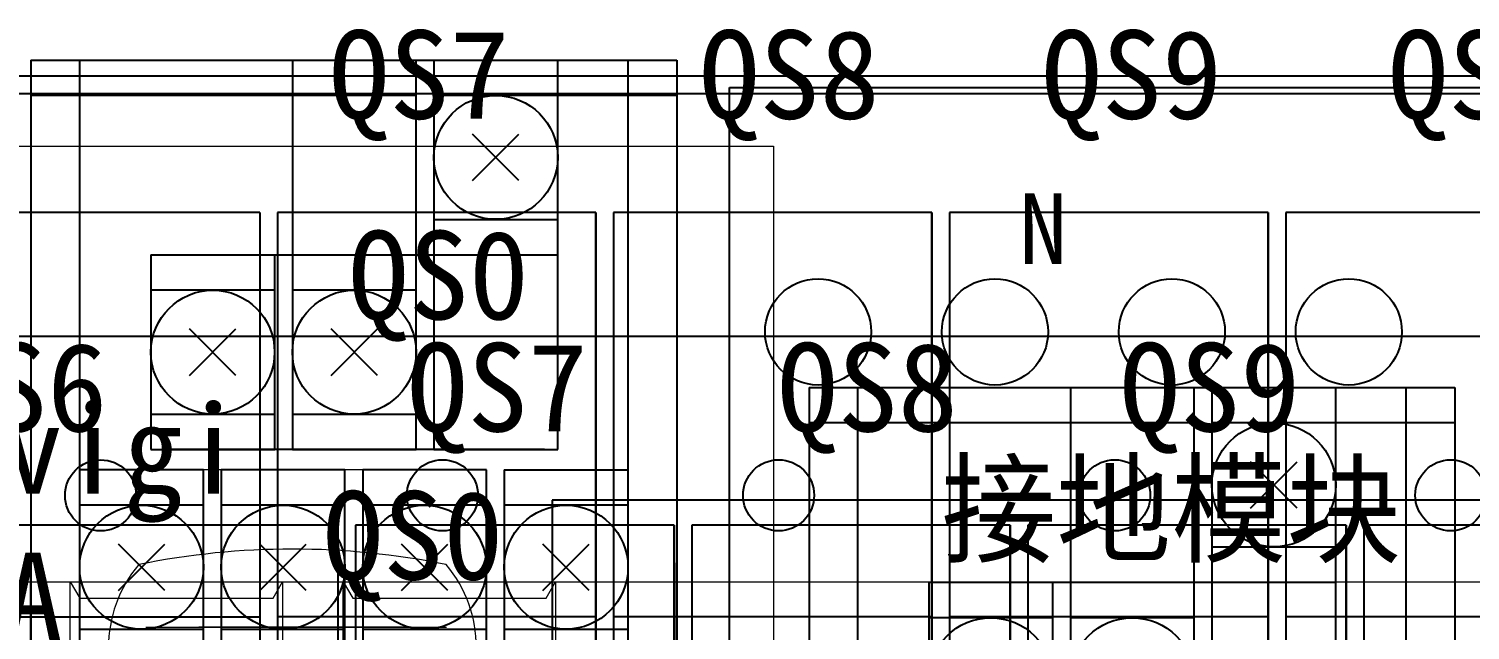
# Model space of a CAD drawing. Extents: x -21176 to 41123, y 80777 to 162275.
# Drawn here: x -18043.9 to -17962.5, y 82043.3 to 82077.3 of the extents above; entities that cross this region are included whole.
import ezdxf

# ---------------------------------------------------------------- set-up
doc = ezdxf.new("R2010")
doc.units = 0
doc.header["$MEASUREMENT"] = 0
for name, color, linetype in [('DIM', 1, 'Continuous'), ('TEXT', 2, 'Continuous'), ('Z_OM_OUTLINE', 7, 'Continuous'), ('外形線', 7, 'Continuous')]:
    doc.layers.add(name, color=color, linetype=linetype)
doc.layers.add('標注', color=95, linetype='Continuous', lineweight=13)

msp = doc.modelspace()

# ---------------------------------------------------------------- linework, layer by layer
at = {"linetype": 'Continuous'}
for p, q in [((-18043.812, 82075.549), (-18043.812, 82030.4)), ((-18011.881, 81996.936), (-18011.881, 82066.936)), ((-17992.881, 81996.936), (-17992.881, 82066.936)), ((-17973.881, 81996.936), (-17973.881, 82066.936)), ((-17999.831, 82057.047), (-17999.831, 82011.898)), ((-18007.46, 81979.272), (-18007.46, 82049.272)), ((-17988.46, 81979.272), (-17988.46, 82049.272)), ((-17969.46, 81979.272), (-17969.46, 82049.272))]:
    msp.add_line(p, q, dxfattribs=at)
for p, q in [((-18043.812, 82075.549), (-18043.812, 82030.4)), ((-18043.812, 82075.549), (-18043.812, 82030.4)), ((-18043.812, 82075.549), (-18043.812, 82030.4)), ((-18007.312, 82075.549), (-18007.312, 82030.4)), ((-18007.312, 82075.549), (-18007.312, 82030.4)), ((-18011.881, 82066.936), (-18011.881, 82046.936)), ((-17992.881, 82066.936), (-17992.881, 82046.936)), ((-17973.881, 82066.936), (-17973.881, 82046.936)), ((-17999.831, 82057.047), (-17999.831, 82011.898)), ((-17999.831, 82057.047), (-17999.831, 82011.898)), ((-17999.831, 82057.047), (-17999.831, 82011.898)), ((-17963.331, 82057.047), (-17963.331, 82011.898)), ((-17963.331, 82057.047), (-17963.331, 82011.898)), ((-18007.46, 82049.272), (-18007.46, 82029.272)), ((-17988.46, 82049.272), (-17988.46, 82029.272)), ((-17969.46, 82049.272), (-17969.46, 82029.272)), ((-18043.812, 82047.15), (-18043.812, 82040.15)), ((-18043.812, 82030.4), (-18043.812, 82047.15)), ((-18043.812, 82030.4), (-18043.812, 82047.15)), ((-18007.312, 82030.4), (-18007.312, 82047.15)), ((-18007.312, 82030.4), (-18007.312, 82047.15)), ((-18011.881, 82039.436), (-18011.881, 82046.436)), ((-18011.881, 82039.436), (-18011.881, 82046.436)), ((-17992.881, 82039.436), (-17992.881, 82046.436)), ((-17992.881, 82039.436), (-17992.881, 82046.436)), ((-17973.881, 82039.436), (-17973.881, 82046.436)), ((-17973.881, 82039.436), (-17973.881, 82046.436))]:
    msp.add_line(p, q)
at = {"color": 0, "lineweight": -2}
for p, q in [((-18043.812, 82075.549), (-18007.312, 82075.549)), ((-17916.835, 82074.632), (-18063.835, 82074.632)), ((-17271.046, 82073.648), (-18201.046, 82073.648)), ((-18030.878, 82066.931), (-18030.878, 81982.5)), ((-17918.276, 82059.93), (-18065.276, 82059.93)), ((-17999.831, 82057.047), (-17963.331, 82057.047)), ((-18017.062, 82052.4), (-18010.062, 82052.4)), ((-17867.35, 82050.679), (-18014.35, 82050.679)), ((-18014.35, 82050.679), (-18014.35, 81913.179)), ((-18026.458, 82049.267), (-18026.458, 81964.837))]:
    msp.add_line(p, q, dxfattribs=at)
at = {"lineweight": 0}
for p, q in [((-18001.838, 82070.683), (-18001.838, 82026.683)), ((-18041.591, 82046.069), (-18041.055, 82045.143)), ((-18030.125, 82045.142), (-18029.591, 82046.069)), ((-18026.162, 82046.069), (-18025.625, 82045.143)), ((-18014.696, 82045.142), (-18014.162, 82046.069)), ((-18037.317, 82043.522), (-18020.317, 82043.522)), ((-18022.317, 82043.522), (-18034.317, 82043.522))]:
    msp.add_line(p, q, dxfattribs=at)
at = {"color": 0, "linetype": 'Continuous'}
for p, q in [((-18030.878, 82066.931), (-18066.878, 82066.931)), ((-18029.881, 82066.936), (-18029.881, 81982.5)), ((-18011.881, 82066.936), (-18029.881, 82066.936)), ((-18011.881, 82053.936), (-18011.881, 82066.936)), ((-18011.881, 82053.936), (-18011.881, 82066.936)), ((-18011.881, 82066.936), (-18011.881, 81996.936)), ((-18010.881, 82066.936), (-18010.881, 81982.5)), ((-17992.881, 82066.936), (-18010.881, 82066.936)), ((-17992.881, 82053.936), (-17992.881, 82066.936)), ((-17992.881, 82053.936), (-17992.881, 82066.936)), ((-17992.881, 82066.936), (-17992.881, 81996.936)), ((-17991.881, 82066.936), (-17991.881, 81982.5)), ((-17973.881, 82066.936), (-17991.881, 82066.936)), ((-17973.881, 82053.936), (-17973.881, 82066.936)), ((-17973.881, 82053.936), (-17973.881, 82066.936)), ((-17973.881, 82066.936), (-17973.881, 81996.936)), ((-17972.881, 82066.936), (-17972.881, 81982.5)), ((-17954.881, 82066.936), (-17972.881, 82066.936)), ((-18026.458, 82049.267), (-18062.458, 82049.267)), ((-18025.46, 82049.272), (-18025.46, 81964.837)), ((-18007.46, 82049.272), (-18025.46, 82049.272)), ((-18007.46, 82036.272), (-18007.46, 82049.272)), ((-18007.46, 82036.272), (-18007.46, 82049.272)), ((-18007.46, 82049.272), (-18007.46, 81979.272)), ((-18006.46, 82049.272), (-18006.46, 81964.837)), ((-17988.46, 82049.272), (-18006.46, 82049.272)), ((-17988.46, 82036.272), (-17988.46, 82049.272)), ((-17988.46, 82036.272), (-17988.46, 82049.272)), ((-17988.46, 82049.272), (-17988.46, 81979.272)), ((-17987.46, 82049.272), (-17987.46, 81964.837)), ((-17969.46, 82049.272), (-17987.46, 82049.272)), ((-17969.46, 82036.272), (-17969.46, 82049.272)), ((-17969.46, 82036.272), (-17969.46, 82049.272)), ((-17969.46, 82049.272), (-17969.46, 81979.272)), ((-17968.46, 82049.272), (-17968.46, 81964.837)), ((-17950.46, 82049.272), (-17968.46, 82049.272)), ((-18066.878, 82044.103), (-18030.878, 82044.103)), ((-18029.881, 82044.108), (-18011.881, 82044.108)), ((-18010.881, 82044.108), (-17992.881, 82044.108)), ((-17991.881, 82044.108), (-17973.881, 82044.108)), ((-17972.881, 82044.108), (-17954.881, 82044.108))]:
    msp.add_line(p, q, dxfattribs=at)
at = {"color": 7, "linetype": 'Continuous'}
msp.add_line((-18014.787, 82053.549), (-18036.287, 82053.549), dxfattribs=at)
msp.add_lwpolyline([(-18004.328, 82073.999), (-17944.328, 82073.999), (-17944.328, 82023.999), (-18004.328, 82023.999)], close=True)
at = {"lineweight": 0}
for points in [[(-18001.838, 82070.683), (-18001.838, 81982.683), (-18100.838, 81982.683), (-18100.838, 82070.683)], [(-17961.045, 82046.069), (-17961.045, 81958.069), (-18060.045, 81958.069), (-18060.045, 82046.069)]]:
    msp.add_lwpolyline(points, close=True, dxfattribs=at)
for points in [[(-18041.591, 82034.996), (-18041.591, 82046.069), (-18029.591, 82046.069), (-18029.591, 82034.996)], [(-18026.162, 82034.996), (-18026.162, 82046.069), (-18014.162, 82046.069), (-18014.162, 82034.996)], [(-18041.054, 82045.142), (-18030.125, 82045.142)], [(-18025.624, 82045.142), (-18014.696, 82045.142)]]:
    msp.add_lwpolyline(points, dxfattribs=at)
for centre in [(-17999.318, 82060.191), (-17989.318, 82060.191), (-17979.318, 82060.191), (-17969.318, 82060.191)]:
    msp.add_circle(centre, 3)
at = {"color": 0, "linetype": 'Continuous'}
for centre in [(-18039.878, 82050.956), (-18020.55, 82050.961), (-18001.55, 82050.961), (-17982.55, 82050.961), (-17963.55, 82050.961)]:
    msp.add_circle(centre, 2.01, dxfattribs=at)
at = {"lineweight": 0}
for centre, radius, start, end in [((-18029.032, 82004.37), 43.553, 78.49252, 101.50748), ((-18032.186, 82042.374), 7.244, 139.82169, 220.17831), ((-18025.878, 82042.374), 7.244, 319.82169, 40.17831)]:
    msp.add_arc(centre, radius, start, end, dxfattribs=at)
at = {"layer": 'DIM', "color": 0}
for p, q in [((-18043.812, 82075.549), (-18043.812, 82030.4)), ((-17999.831, 82057.047), (-17999.831, 82011.898))]:
    msp.add_line(p, q, dxfattribs=at)
at = {"layer": 'TEXT', "linetype": 'Continuous'}
for p, q in [((-18043.812, 82075.549), (-18043.812, 82032.15)), ((-18011.881, 82066.936), (-18011.881, 81996.936)), ((-17992.881, 82066.936), (-17992.881, 81996.936)), ((-17973.881, 82066.936), (-17973.881, 81996.936)), ((-17999.831, 82057.047), (-17999.831, 82013.648)), ((-18007.46, 82049.272), (-18007.46, 81979.272)), ((-17988.46, 82049.272), (-17988.46, 81979.272)), ((-17969.46, 82049.272), (-17969.46, 81979.272))]:
    msp.add_line(p, q, dxfattribs=at)
at = {"layer": 'Z_OM_OUTLINE'}
for p, q in [((-18043.812, 82075.549), (-18043.812, 82030.4)), ((-18041.062, 82075.549), (-18041.062, 82030.4)), ((-18029.037, 82075.549), (-18029.037, 82053.549)), ((-18022.037, 82053.549), (-18022.037, 82075.549)), ((-18021.037, 82075.549), (-18021.037, 82053.549)), ((-18014.037, 82053.549), (-18014.037, 82075.549)), ((-18010.062, 82030.4), (-18010.062, 82075.549)), ((-18007.312, 82075.549), (-18007.312, 82030.4)), ((-18022.037, 82073.549), (-18043.812, 82073.549)), ((-18007.312, 82073.549), (-18021.037, 82073.549)), ((-18016.226, 82068.738), (-18018.847, 82071.359)), ((-18018.847, 82068.738), (-18016.226, 82071.359)), ((-18021.037, 82066.549), (-18014.037, 82066.549)), ((-18037.037, 82064.549), (-18014.037, 82064.549)), ((-18037.037, 82064.549), (-18037.037, 82053.549)), ((-18030.037, 82053.549), (-18030.037, 82064.549)), ((-18030.037, 82062.549), (-18037.037, 82062.549)), ((-18022.037, 82062.549), (-18029.037, 82062.549)), ((-18032.226, 82057.738), (-18034.847, 82060.359)), ((-18034.847, 82057.738), (-18032.226, 82060.359)), ((-18024.226, 82057.738), (-18026.847, 82060.359)), ((-18026.847, 82057.738), (-18024.226, 82060.359)), ((-17999.831, 82057.047), (-17999.831, 82011.898)), ((-17997.081, 82057.047), (-17997.081, 82011.898)), ((-17985.055, 82057.047), (-17985.055, 82035.047)), ((-17978.055, 82035.047), (-17978.055, 82057.047)), ((-17977.055, 82057.047), (-17977.055, 82035.047)), ((-17970.055, 82035.047), (-17970.055, 82057.047)), ((-17966.081, 82011.898), (-17966.081, 82057.047)), ((-17963.331, 82057.047), (-17963.331, 82011.898)), ((-18037.037, 82055.549), (-18030.037, 82055.549)), ((-18029.037, 82055.549), (-18022.037, 82055.549)), ((-17978.055, 82055.047), (-17999.831, 82055.047)), ((-17963.331, 82055.047), (-17977.055, 82055.047)), ((-18037.037, 82053.549), (-18030.037, 82053.549)), ((-18029.037, 82053.549), (-18022.037, 82053.549)), ((-18021.037, 82053.549), (-18014.037, 82053.549)), ((-17972.245, 82050.237), (-17974.866, 82052.858)), ((-17974.866, 82050.237), (-17972.245, 82052.858)), ((-18034.062, 82052.4), (-18041.062, 82052.4)), ((-18034.062, 82030.4), (-18034.062, 82052.4)), ((-18026.062, 82052.4), (-18033.062, 82052.4)), ((-18033.062, 82052.4), (-18033.062, 82030.4)), ((-18026.062, 82030.4), (-18026.062, 82052.4)), ((-18018.062, 82052.4), (-18025.062, 82052.4)), ((-18025.062, 82052.4), (-18025.062, 82030.4)), ((-18018.062, 82030.4), (-18018.062, 82052.4)), ((-18017.062, 82052.4), (-18017.062, 82030.4)), ((-18034.062, 82050.4), (-18041.062, 82050.4)), ((-18026.062, 82050.4), (-18033.062, 82050.4)), ((-18018.062, 82050.4), (-18025.062, 82050.4)), ((-18010.062, 82050.4), (-18017.062, 82050.4)), ((-18036.252, 82045.589), (-18038.873, 82048.211)), ((-18038.873, 82045.589), (-18036.252, 82048.211)), ((-18028.252, 82045.589), (-18030.873, 82048.211)), ((-18030.873, 82045.589), (-18028.252, 82048.211)), ((-18020.252, 82045.589), (-18022.873, 82048.211)), ((-18022.873, 82045.589), (-18020.252, 82048.211)), ((-18012.252, 82045.589), (-18014.873, 82048.211)), ((-18014.873, 82045.589), (-18012.252, 82048.211)), ((-17977.055, 82048.047), (-17970.055, 82048.047)), ((-17993.055, 82046.047), (-17970.055, 82046.047)), ((-17993.055, 82046.047), (-17993.055, 82035.047)), ((-17986.055, 82035.047), (-17986.055, 82046.047)), ((-17986.055, 82044.047), (-17993.055, 82044.047)), ((-17978.055, 82044.047), (-17985.055, 82044.047)), ((-18041.062, 82043.4), (-18034.062, 82043.4)), ((-18033.062, 82043.4), (-18026.062, 82043.4)), ((-18025.062, 82043.4), (-18018.062, 82043.4)), ((-18017.062, 82043.4), (-18010.062, 82043.4))]:
    msp.add_line(p, q, dxfattribs=at)
for centre in [(-18017.537, 82070.049), (-18033.537, 82059.049), (-18025.537, 82059.049), (-17973.555, 82051.547), (-18037.562, 82046.9), (-18029.562, 82046.9), (-18021.562, 82046.9), (-18013.562, 82046.9), (-17989.555, 82040.547), (-17981.555, 82040.547)]:
    msp.add_circle(centre, 3.498, dxfattribs=at)
at = {"layer": '標注', "color": 0}
msp.add_line((-18018.812, 82052.4), (-18040.312, 82052.4), dxfattribs=at)

# ---------------------------------------------------------------- texts
at = {"lineweight": 0, "char_height": 5, "width": 101.05579, "attachment_point": 1}
for s, insert in [('QS7', (-18026.959, 82077.229)), ('QS8', (-18006.034, 82077.229)), ('QS9', (-17986.682, 82077.229)), ('QS10', (-17967.098, 82077.229)), ('QS0', (-18025.866, 82065.9)), ('QS6', (-18049.697, 82059.566)), ('QS7', (-18022.539, 82059.566)), ('QS8', (-18001.614, 82059.566)), ('QS9', (-17982.262, 82059.566)), ('QS0', (-18027.307, 82051.198))]:
    msp.add_mtext(s, dxfattribs=dict(at, insert=insert))
at = {"char_height": 5, "attachment_point": 1}
for s, insert, width in [('iC65N 3P C20A+vigi IC65 ELE 3P 40A 30mA AC', (-18093.026, 82056.061), 64.03936), ('接地模块', (-17992.354, 82052.688), 45.92726)]:
    msp.add_mtext(s, dxfattribs=dict(at, insert=insert, width=width))
at = {"layer": '外形線', "color": 0, "linetype": 'ByBlock', "ltscale": 8, "insert": (-17987.957, 82068.026), "char_height": 4, "attachment_point": 1}
msp.add_mtext('{\\C3;N}', dxfattribs=at)

doc.saveas('drawing.dxf')
